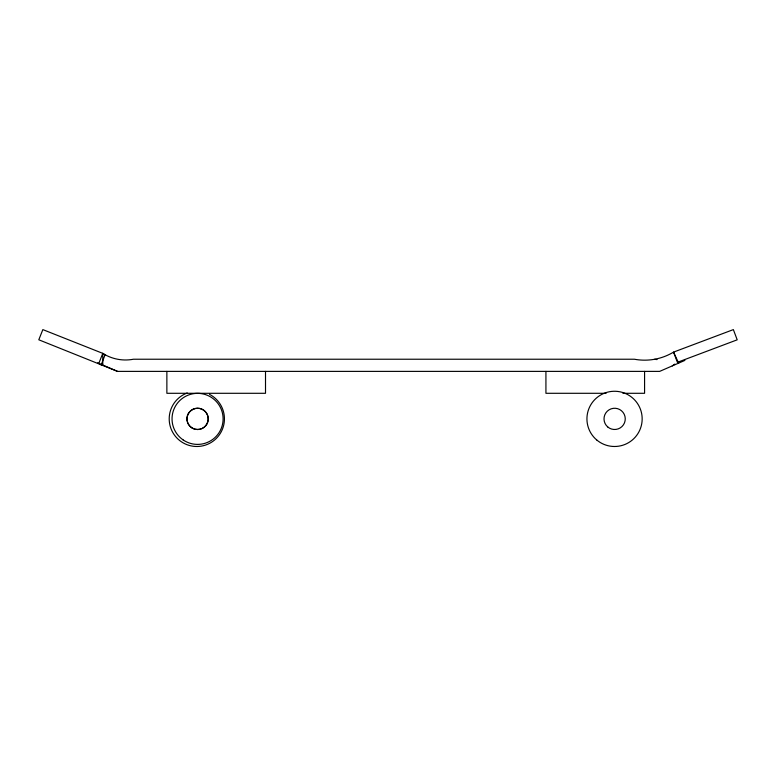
<?xml version="1.0" encoding="UTF-8"?>
<svg xmlns="http://www.w3.org/2000/svg" width="776" height="776" viewBox="0 0 776 776"><rect width="100%" height="100%" fill="white"/><g stroke="black" fill="none" stroke-linecap="round" stroke-linejoin="round"><path stroke-width="1.16" d="M98.736 363.566L102.781 353.371L42.845 329.606L38.8 339.791L117.554 371.384L659.658 371.384L684.898 360.394M678.641 363.12L673.558 352.11L677.399 362.324L737.2 339.82L733.359 329.606L673.558 352.11A56.027 56.027 0 0 1 634.399 359.23L133.453 359.23A42.36 42.36 0 0 1 105.07 354.729L101.181 365.03M672.278 365.884L674.839 364.109M606.075 393.296L545.926 393.296L545.926 371.384M622.924 393.296L644.575 393.296L644.575 371.384M654.624 359.269L657.029 359.589M97.621 362.819L117.554 371.384M102.781 365.03L102.781 353.371L105.07 354.729M102.781 353.371L105.002 354.904M265.508 371.384L265.508 393.296L166.869 393.296L166.869 371.384M209.452 394.315A27.616 27.616 0 0 1 217.542 437.13A27.616 27.616 0 0 1 174.047 434.502A27.616 27.616 0 0 1 187.249 392.976M596.695 439.943A27.616 27.616 0 0 0 641.723 423.803A27.616 27.616 0 0 0 605.231 392.879A27.616 27.616 0 0 0 596.695 439.943M191.526 427.605A10.621 10.621 0 0 0 208.162 419.748A10.621 10.621 0 0 0 193.059 409.272A10.621 10.621 0 0 0 191.526 427.605A10.621 10.621 0 0 0 208.181 419.748A10.621 10.621 0 0 0 193.04 409.272A10.621 10.621 0 0 0 191.546 427.605M607.763 426.975A10.621 10.621 0 0 0 625.087 420.767A10.621 10.621 0 0 0 611.052 408.874A10.621 10.621 0 0 0 607.763 426.975M183.039 439.856A25.53 25.521 0 0 0 223.022 420.98A25.53 25.521 0 0 0 186.676 395.789A25.53 25.521 0 0 0 183.039 439.856"/></g></svg>
